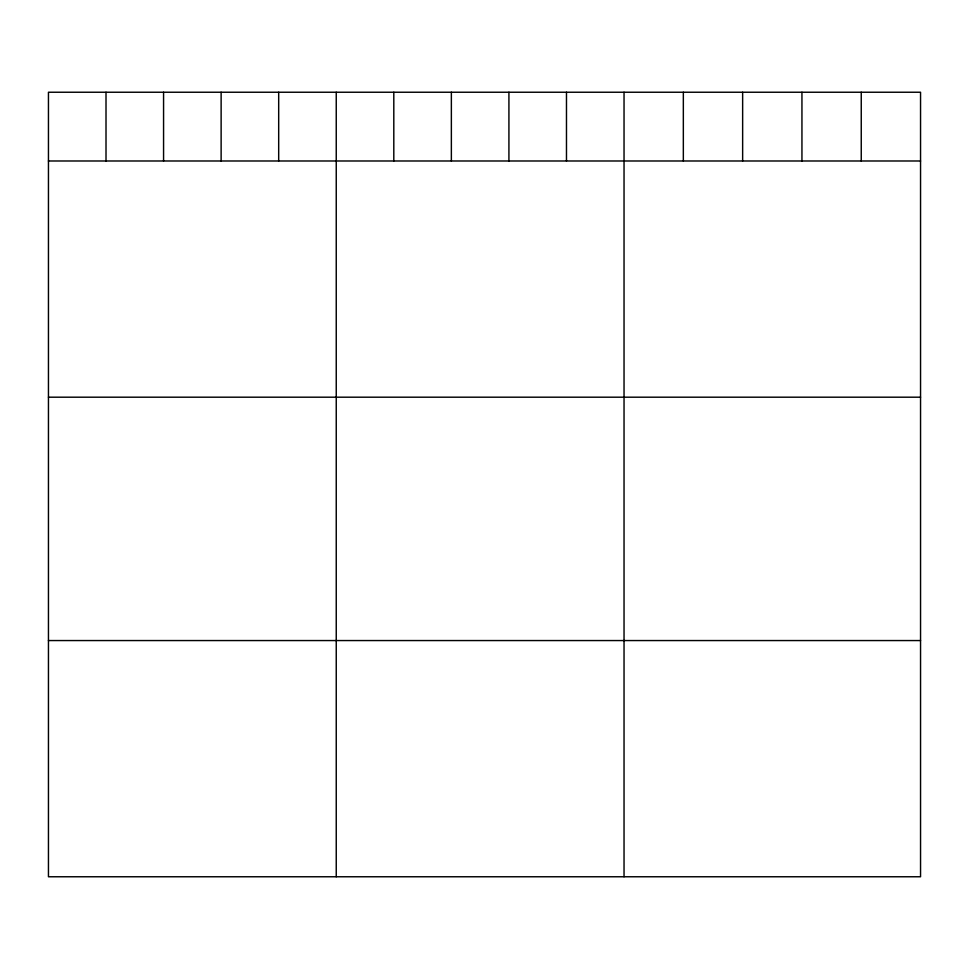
<?xml version="1.0" encoding="UTF-8"?>
<svg xmlns="http://www.w3.org/2000/svg" width="969" height="969" viewBox="0 0 969 969"><rect width="100%" height="100%" fill="white"/><g stroke="black" fill="none" stroke-linecap="round" stroke-linejoin="round"><path stroke-width="1.45" d="M920.55 160.987L920.55 876.763L48.45 876.763L48.45 92.237L920.55 92.237L920.55 160.987L48.45 160.987M48.45 397.193L920.55 397.193M48.45 640.557L920.55 640.557M861.247 92.237L861.247 160.987M801.944 92.237L801.944 160.987M742.642 92.237L742.642 160.987M683.339 92.237L683.339 160.987M624.036 92.237L624.036 876.763M566.477 92.237L566.477 160.987M508.919 92.237L508.919 160.987M451.36 92.237L451.36 160.987M393.802 92.237L393.802 160.987M336.243 92.237L336.243 876.763M278.684 92.237L278.684 160.987M221.126 92.237L221.126 160.987M163.567 92.237L163.567 160.987M106.009 92.237L106.009 160.987"/></g></svg>
